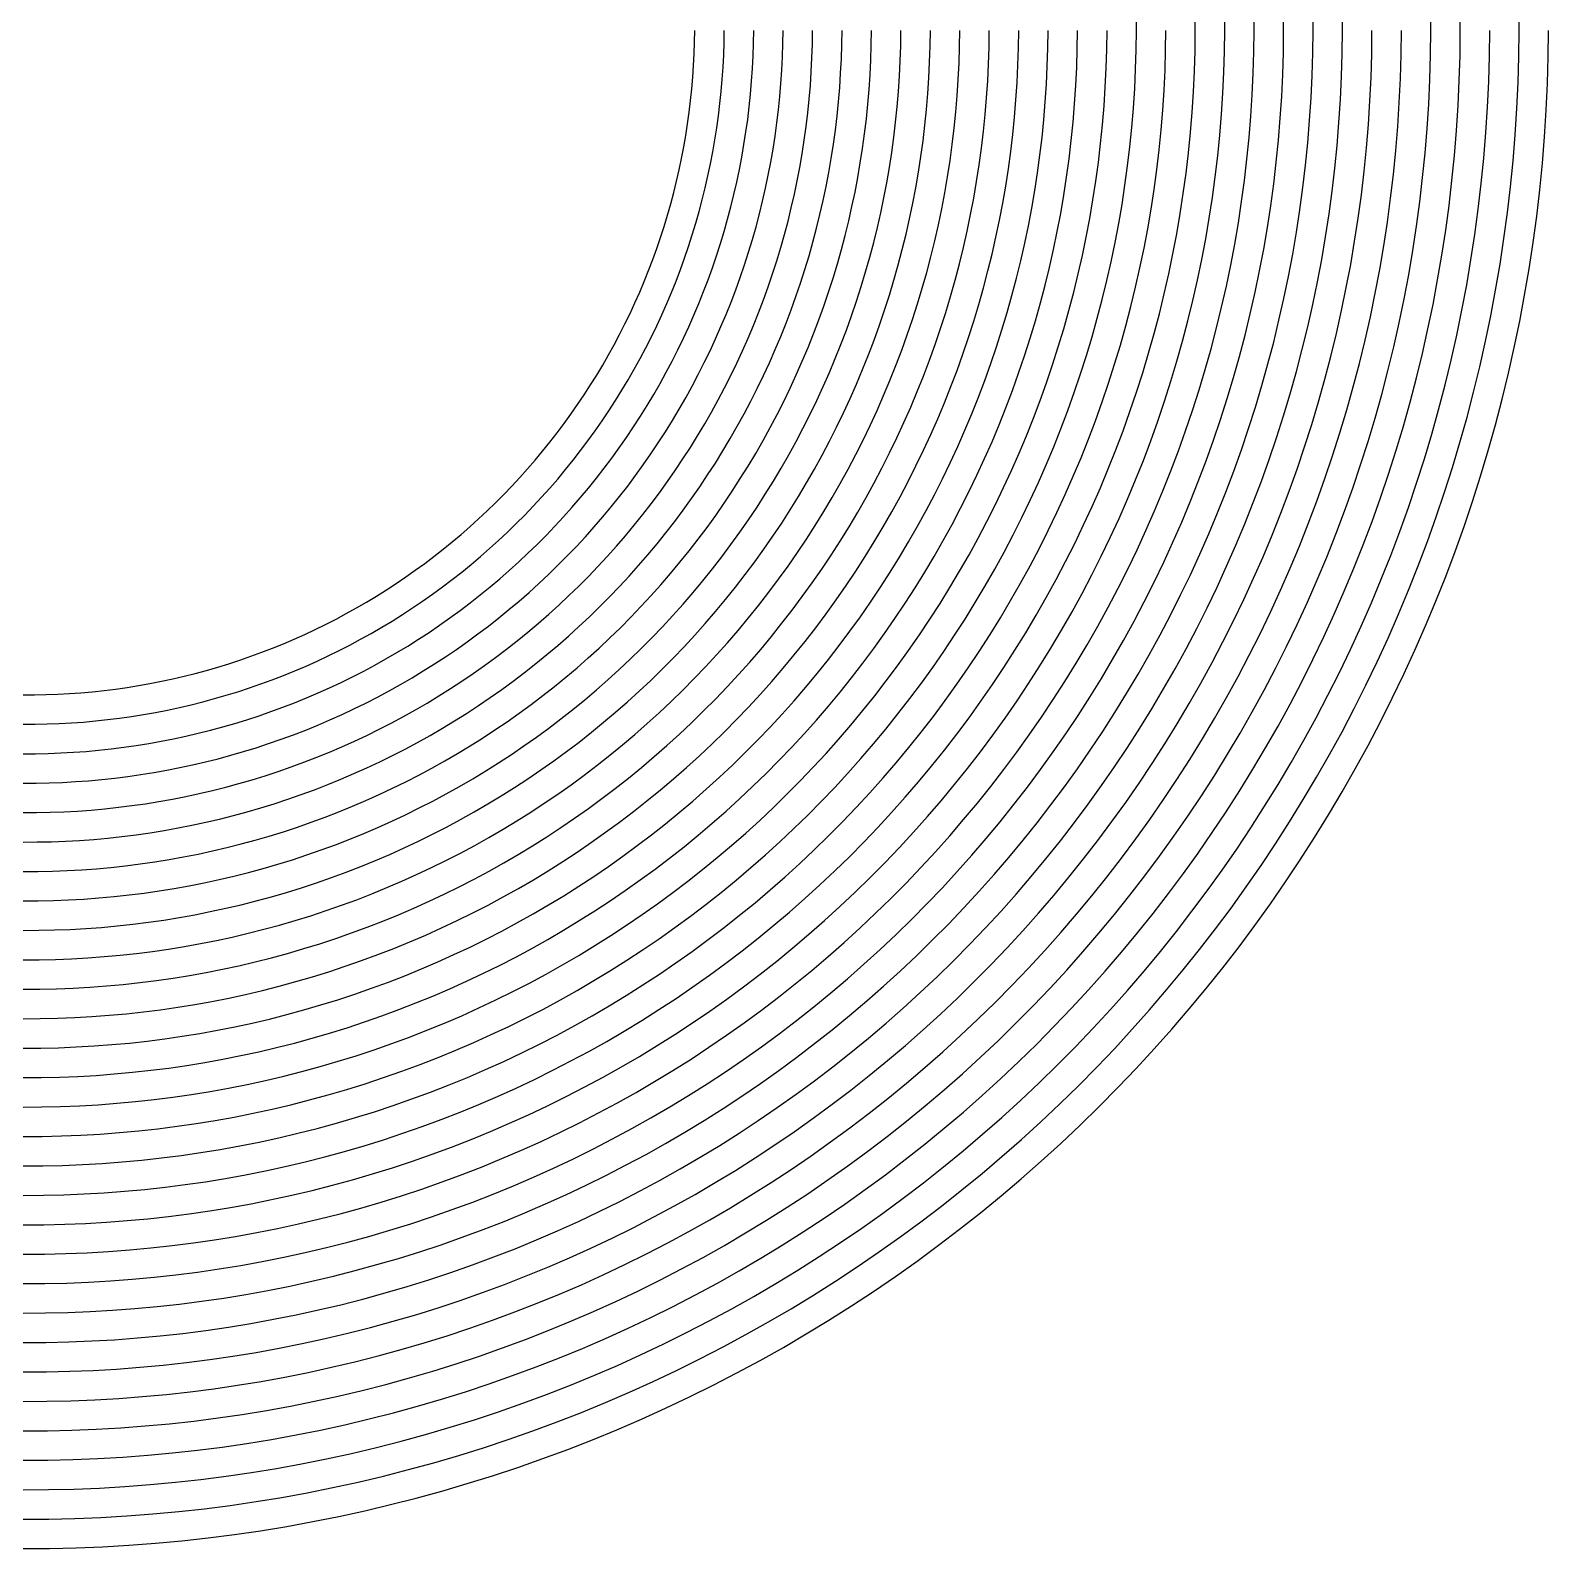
# Model space of a CAD drawing. Header units: metres. Extents: x -94 to 95, y -95 to 94.
# Drawn here: x 0.5 to 95, y -94.5 to 0 of the extents above; entities that cross this region are included whole.
import ezdxf

# ---------------------------------------------------------------- set-up
doc = ezdxf.new("R2010")
doc.units = ezdxf.units.M

msp = doc.modelspace()

# ---------------------------------------------------------------- linework, layer by layer
at = {"layer": 'SPIRAL'}
for points in [[(0, -92.708), (1.618, -92.699), (3.236, -92.662), (4.853, -92.597), (6.468, -92.503), (8.082, -92.381), (9.694, -92.231), (11.303, -92.053), (12.908, -91.846), (14.51, -91.612), (16.107, -91.35), (17.7, -91.06), (19.288, -90.742), (20.87, -90.397), (22.445, -90.024), (24.014, -89.623), (25.576, -89.195), (27.131, -88.74), (28.677, -88.258), (30.214, -87.749), (31.743, -87.213), (33.262, -86.651), (34.771, -86.062), (36.27, -85.446), (37.758, -84.805), (39.234, -84.138), (40.699, -83.445), (42.151, -82.726), (43.591, -81.983), (45.017, -81.214), (46.431, -80.42), (47.83, -79.602), (49.214, -78.759), (50.584, -77.893), (51.939, -77.002), (53.278, -76.088), (54.6, -75.151), (55.907, -74.191), (57.196, -73.208), (58.468, -72.202), (59.723, -71.175), (60.959, -70.125), (62.177, -69.055), (63.376, -67.963), (64.556, -66.85), (65.717, -65.717), (66.857, -64.563), (67.978, -63.39), (69.077, -62.198), (70.156, -60.986), (71.214, -59.755), (72.25, -58.507), (73.264, -57.24), (74.256, -55.956), (75.225, -54.654), (76.172, -53.336), (77.095, -52.001), (77.995, -50.651), (78.872, -49.284), (79.724, -47.903), (80.552, -46.507), (81.356, -45.096), (82.135, -43.672), (82.89, -42.234), (83.619, -40.784), (84.322, -39.32), (85, -37.845), (85.653, -36.357), (86.279, -34.859), (86.879, -33.35), (87.452, -31.83), (87.999, -30.301), (88.52, -28.762), (89.013, -27.214), (89.479, -25.658), (89.918, -24.094), (90.33, -22.522), (90.714, -20.943), (91.071, -19.358), (91.4, -17.766), (91.701, -16.169), (91.974, -14.567), (92.22, -12.961), (92.437, -11.35), (92.626, -9.735), (92.787, -8.118), (92.919, -6.498), (93.024, -4.875), (93.1, -3.251), (93.147, -1.626), (93.167, 0), (93.158, 1.626)], [(0, -89.042), (1.554, -89.033), (3.108, -88.998), (4.661, -88.935), (6.213, -88.845), (7.763, -88.728), (9.311, -88.584), (10.856, -88.413), (12.398, -88.215), (13.936, -87.991), (15.471, -87.739), (17.001, -87.461), (18.526, -87.156), (20.045, -86.824), (21.558, -86.466), (23.065, -86.081), (24.566, -85.671), (26.059, -85.234), (27.544, -84.771), (29.021, -84.282), (30.489, -83.768), (31.948, -83.227), (33.398, -82.662), (34.837, -82.071), (36.266, -81.455), (37.684, -80.815), (39.091, -80.149), (40.486, -79.459), (41.869, -78.745), (43.24, -78.007), (44.597, -77.245), (45.941, -76.459), (47.271, -75.65), (48.587, -74.818), (49.888, -73.962), (51.174, -73.085), (52.445, -72.185), (53.7, -71.262), (54.939, -70.318), (56.161, -69.353), (57.366, -68.366), (58.554, -67.358), (59.724, -66.33), (60.876, -65.281), (62.009, -64.212), (63.124, -63.124), (64.22, -62.016), (65.296, -60.89), (66.353, -59.744), (67.389, -58.58), (68.405, -57.399), (69.4, -56.199), (70.374, -54.983), (71.327, -53.749), (72.259, -52.499), (73.168, -51.233), (74.055, -49.951), (74.92, -48.654), (75.762, -47.341), (76.581, -46.015), (77.377, -44.674), (78.149, -43.319), (78.898, -41.951), (79.623, -40.57), (80.323, -39.176), (80.999, -37.771), (81.651, -36.353), (82.277, -34.925), (82.879, -33.485), (83.456, -32.036), (84.007, -30.576), (84.532, -29.107), (85.032, -27.629), (85.506, -26.142), (85.955, -24.647), (86.377, -23.145), (86.772, -21.635), (87.142, -20.118), (87.484, -18.595), (87.801, -17.067), (88.09, -15.533), (88.353, -13.994), (88.589, -12.45), (88.797, -10.903), (88.979, -9.352), (89.134, -7.798), (89.262, -6.242), (89.362, -4.683), (89.435, -3.123), (89.481, -1.562), (89.5, 0), (89.491, 1.562)], [(0, -87.208), (1.522, -87.2), (3.044, -87.165), (4.565, -87.104), (6.085, -87.016), (7.603, -86.902), (9.119, -86.761), (10.632, -86.594), (12.143, -86.4), (13.65, -86.18), (15.152, -85.934), (16.651, -85.661), (18.144, -85.362), (19.632, -85.038), (21.115, -84.687), (22.591, -84.311), (24.06, -83.908), (25.523, -83.481), (26.977, -83.027), (28.424, -82.549), (29.862, -82.045), (31.291, -81.516), (32.711, -80.962), (34.121, -80.384), (35.521, -79.78), (36.91, -79.153), (38.288, -78.501), (39.654, -77.826), (41.009, -77.126), (42.351, -76.403), (43.681, -75.657), (44.997, -74.887), (46.3, -74.095), (47.589, -73.28), (48.863, -72.443), (50.123, -71.583), (51.368, -70.701), (52.597, -69.798), (53.81, -68.874), (55.007, -67.928), (56.187, -66.962), (57.351, -65.975), (58.497, -64.967), (59.625, -63.94), (60.736, -62.894), (61.828, -61.828), (62.901, -60.743), (63.955, -59.639), (64.99, -58.517), (66.005, -57.378), (67.001, -56.22), (67.975, -55.045), (68.93, -53.854), (69.863, -52.646), (70.776, -51.421), (71.666, -50.181), (72.535, -48.926), (73.383, -47.655), (74.207, -46.37), (75.01, -45.07), (75.789, -43.757), (76.546, -42.43), (77.279, -41.09), (77.989, -39.737), (78.675, -38.372), (79.338, -36.996), (79.976, -35.608), (80.59, -34.208), (81.179, -32.799), (81.744, -31.379), (82.284, -29.949), (82.799, -28.51), (83.289, -27.062), (83.753, -25.606), (84.192, -24.142), (84.606, -22.67), (84.993, -21.191), (85.355, -19.706), (85.691, -18.214), (86.001, -16.717), (86.285, -15.214), (86.542, -13.707), (86.773, -12.195), (86.978, -10.68), (87.156, -9.16), (87.308, -7.638), (87.433, -6.114), (87.531, -4.587), (87.603, -3.059), (87.648, -1.53), (87.667, 0), (87.658, 1.53)], [(0, -81.708), (1.426, -81.701), (2.852, -81.669), (4.277, -81.612), (5.701, -81.53), (7.124, -81.423), (8.544, -81.291), (9.962, -81.135), (11.377, -80.953), (12.789, -80.748), (14.197, -80.517), (15.601, -80.262), (17.001, -79.983), (18.395, -79.679), (19.784, -79.35), (21.167, -78.998), (22.544, -78.621), (23.915, -78.221), (25.278, -77.796), (26.633, -77.348), (27.981, -76.876), (29.32, -76.381), (30.65, -75.863), (31.972, -75.321), (33.283, -74.756), (34.585, -74.168), (35.877, -73.558), (37.157, -72.925), (38.427, -72.27), (39.685, -71.593), (40.931, -70.894), (42.164, -70.173), (43.385, -69.431), (44.593, -68.667), (45.788, -67.883), (46.968, -67.078), (48.135, -66.252), (49.287, -65.406), (50.424, -64.54), (51.546, -63.654), (52.652, -62.748), (53.742, -61.824), (54.817, -60.88), (55.874, -59.918), (56.915, -58.937), (57.939, -57.939), (58.945, -56.922), (59.933, -55.888), (60.903, -54.837), (61.854, -53.769), (62.787, -52.685), (63.701, -51.584), (64.596, -50.468), (65.471, -49.336), (66.326, -48.189), (67.161, -47.027), (67.976, -45.85), (68.77, -44.66), (69.543, -43.455), (70.295, -42.238), (71.026, -41.007), (71.735, -39.764), (72.423, -38.508), (73.089, -37.24), (73.732, -35.961), (74.353, -34.671), (74.951, -33.37), (75.527, -32.059), (76.08, -30.738), (76.609, -29.408), (77.116, -28.068), (77.599, -26.719), (78.058, -25.363), (78.494, -23.998), (78.905, -22.626), (79.293, -21.247), (79.657, -19.861), (79.996, -18.469), (80.311, -17.071), (80.602, -15.667), (80.868, -14.259), (81.11, -12.847), (81.327, -11.43), (81.519, -10.009), (81.686, -8.586), (81.829, -7.159), (81.946, -5.73), (82.039, -4.299), (82.106, -2.867), (82.149, -1.434), (82.167, 0), (82.159, 1.434)], [(0, -79.875), (1.394, -79.868), (2.788, -79.837), (4.181, -79.781), (5.573, -79.701), (6.964, -79.596), (8.352, -79.468), (9.739, -79.315), (11.122, -79.138), (12.502, -78.937), (13.879, -78.712), (15.252, -78.462), (16.62, -78.189), (17.983, -77.892), (19.341, -77.572), (20.693, -77.227), (22.039, -76.859), (23.379, -76.468), (24.711, -76.053), (26.036, -75.615), (27.354, -75.154), (28.663, -74.67), (29.964, -74.163), (31.255, -73.633), (32.538, -73.081), (33.81, -72.507), (35.073, -71.91), (36.325, -71.292), (37.566, -70.651), (38.796, -69.989), (40.014, -69.306), (41.22, -68.602), (42.414, -67.876), (43.595, -67.13), (44.762, -66.363), (45.917, -65.576), (47.057, -64.769), (48.183, -63.941), (49.295, -63.095), (50.392, -62.229), (51.474, -61.344), (52.54, -60.44), (53.59, -59.518), (54.624, -58.577), (55.641, -57.618), (56.642, -56.642), (57.626, -55.649), (58.592, -54.638), (59.54, -53.61), (60.471, -52.566), (61.383, -51.506), (62.276, -50.43), (63.151, -49.339), (64.007, -48.232), (64.843, -47.111), (65.659, -45.975), (66.456, -44.825), (67.232, -43.661), (67.988, -42.484), (68.724, -41.293), (69.438, -40.09), (70.132, -38.875), (70.804, -37.647), (71.455, -36.408), (72.084, -35.158), (72.691, -33.897), (73.276, -32.625), (73.839, -31.343), (74.38, -30.051), (74.898, -28.751), (75.393, -27.441), (75.865, -26.122), (76.314, -24.796), (76.74, -23.462), (77.143, -22.12), (77.522, -20.772), (77.878, -19.417), (78.21, -18.056), (78.518, -16.69), (78.802, -15.318), (79.063, -13.941), (79.299, -12.56), (79.511, -11.175), (79.699, -9.786), (79.863, -8.394), (80.002, -6.999), (80.117, -5.602), (80.208, -4.204), (80.274, -2.803), (80.316, -1.402), (80.333, 0), (80.326, 1.402)], [(0, -78.042), (1.362, -78.035), (2.724, -78.004), (4.085, -77.95), (5.445, -77.872), (6.804, -77.77), (8.161, -77.645), (9.515, -77.495), (10.867, -77.323), (12.216, -77.126), (13.561, -76.906), (14.902, -76.663), (16.238, -76.396), (17.57, -76.106), (18.897, -75.793), (20.218, -75.456), (21.534, -75.097), (22.842, -74.714), (24.145, -74.309), (25.439, -73.881), (26.727, -73.431), (28.006, -72.958), (29.277, -72.463), (30.539, -71.946), (31.792, -71.406), (33.036, -70.845), (34.269, -70.262), (35.493, -69.658), (36.705, -69.033), (37.907, -68.386), (39.097, -67.718), (40.276, -67.03), (41.442, -66.321), (42.596, -65.592), (43.737, -64.843), (44.865, -64.074), (45.98, -63.285), (47.08, -62.477), (48.166, -61.65), (49.238, -60.804), (50.295, -59.939), (51.337, -59.056), (52.363, -58.155), (53.374, -57.236), (54.368, -56.3), (55.346, -55.346), (56.307, -54.375), (57.251, -53.388), (58.178, -52.384), (59.087, -51.364), (59.978, -50.328), (60.852, -49.277), (61.706, -48.21), (62.542, -47.129), (63.36, -46.033), (64.157, -44.924), (64.936, -43.8), (65.695, -42.663), (66.434, -41.512), (67.152, -40.349), (67.851, -39.174), (68.528, -37.986), (69.185, -36.787), (69.821, -35.576), (70.436, -34.354), (71.03, -33.122), (71.602, -31.879), (72.152, -30.627), (72.68, -29.365), (73.186, -28.094), (73.67, -26.814), (74.132, -25.526), (74.571, -24.23), (74.987, -22.926), (75.381, -21.615), (75.751, -20.298), (76.099, -18.974), (76.424, -17.644), (76.725, -16.308), (77.003, -14.968), (77.257, -13.623), (77.488, -12.273), (77.696, -10.919), (77.879, -9.562), (78.04, -8.202), (78.176, -6.84), (78.288, -5.474), (78.377, -4.108), (78.442, -2.739), (78.483, -1.37), (78.5, 0), (78.493, 1.37)], [(0, -76.208), (1.33, -76.202), (2.66, -76.172), (3.989, -76.119), (5.317, -76.043), (6.644, -75.944), (7.969, -75.821), (9.292, -75.676), (10.612, -75.507), (11.929, -75.315), (13.242, -75.101), (14.552, -74.863), (15.857, -74.603), (17.158, -74.32), (18.454, -74.014), (19.744, -73.685), (21.028, -73.334), (22.306, -72.961), (23.578, -72.566), (24.843, -72.148), (26.1, -71.708), (27.349, -71.246), (28.59, -70.763), (29.823, -70.258), (31.046, -69.731), (32.261, -69.184), (33.466, -68.615), (34.66, -68.025), (35.845, -67.414), (37.018, -66.782), (38.181, -66.131), (39.332, -65.459), (40.471, -64.767), (41.598, -64.055), (42.712, -63.323), (43.814, -62.572), (44.902, -61.802), (45.977, -61.013), (47.038, -60.205), (48.084, -59.379), (49.117, -58.535), (50.134, -57.673), (51.136, -56.793), (52.123, -55.895), (53.094, -54.981), (54.049, -54.049), (54.988, -53.101), (55.91, -52.137), (56.815, -51.157), (57.703, -50.161), (58.574, -49.149), (59.427, -48.123), (60.262, -47.082), (61.078, -46.026), (61.876, -44.956), (62.656, -43.872), (63.416, -42.775), (64.157, -41.664), (64.879, -40.541), (65.581, -39.405), (66.263, -38.257), (66.925, -37.097), (67.567, -35.926), (68.188, -34.744), (68.789, -33.55), (69.368, -32.347), (69.927, -31.133), (70.464, -29.91), (70.98, -28.678), (71.475, -27.437), (71.947, -26.187), (72.398, -24.929), (72.827, -23.663), (73.234, -22.39), (73.618, -21.11), (73.981, -19.823), (74.32, -18.53), (74.637, -17.231), (74.932, -15.927), (75.203, -14.618), (75.452, -13.304), (75.678, -11.986), (75.88, -10.664), (76.06, -9.339), (76.216, -8.011), (76.35, -6.68), (76.46, -5.347), (76.546, -4.012), (76.61, -2.675), (76.65, -1.338), (76.667, 0), (76.66, 1.338)], [(0, -74.375), (1.298, -74.369), (2.596, -74.34), (3.893, -74.288), (5.19, -74.214), (6.484, -74.117), (7.777, -73.998), (9.068, -73.856), (10.357, -73.692), (11.642, -73.505), (12.924, -73.295), (14.202, -73.064), (15.476, -72.81), (16.746, -72.533), (18.01, -72.235), (19.269, -71.915), (20.523, -71.572), (21.77, -71.208), (23.011, -70.822), (24.246, -70.414), (25.473, -69.985), (26.692, -69.535), (27.903, -69.063), (29.106, -68.57), (30.301, -68.057), (31.486, -67.522), (32.662, -66.967), (33.828, -66.391), (34.984, -65.795), (36.129, -65.179), (37.264, -64.543), (38.387, -63.887), (39.499, -63.212), (40.599, -62.517), (41.687, -61.803), (42.762, -61.07), (43.824, -60.319), (44.873, -59.549), (45.909, -58.761), (46.931, -57.955), (47.938, -57.131), (48.931, -56.289), (49.91, -55.43), (50.873, -54.555), (51.821, -53.662), (52.753, -52.753), (53.669, -51.828), (54.569, -50.887), (55.453, -49.93), (56.32, -48.958), (57.17, -47.971), (58.002, -46.969), (58.817, -45.953), (59.614, -44.922), (60.393, -43.878), (61.154, -42.82), (61.896, -41.749), (62.62, -40.666), (63.324, -39.569), (64.009, -38.461), (64.675, -37.34), (65.322, -36.208), (65.948, -35.065), (66.554, -33.911), (67.141, -32.747), (67.707, -31.572), (68.252, -30.388), (68.777, -29.194), (69.28, -27.991), (69.763, -26.78), (70.225, -25.56), (70.665, -24.332), (71.084, -23.096), (71.481, -21.854), (71.856, -20.604), (72.21, -19.349), (72.541, -18.087), (72.851, -16.819), (73.138, -15.546), (73.403, -14.268), (73.646, -12.986), (73.867, -11.699), (74.065, -10.409), (74.24, -9.116), (74.393, -7.819), (74.523, -6.52), (74.631, -5.219), (74.716, -3.916), (74.778, -2.611), (74.817, -1.306), (74.833, 0), (74.827, 1.306)], [(0, -72.542), (1.266, -72.536), (2.532, -72.508), (3.797, -72.458), (5.062, -72.385), (6.325, -72.291), (7.586, -72.175), (8.845, -72.036), (10.102, -71.876), (11.355, -71.694), (12.606, -71.49), (13.852, -71.264), (15.095, -71.016), (16.333, -70.747), (17.567, -70.456), (18.795, -70.144), (20.018, -69.81), (21.234, -69.455), (22.445, -69.078), (23.649, -68.681), (24.846, -68.263), (26.035, -67.823), (27.217, -67.363), (28.39, -66.883), (29.555, -66.382), (30.711, -65.86), (31.858, -65.319), (32.996, -64.758), (34.123, -64.176), (35.24, -63.576), (36.347, -62.955), (37.443, -62.316), (38.528, -61.657), (39.601, -60.98), (40.662, -60.283), (41.71, -59.569), (42.747, -58.836), (43.77, -58.085), (44.78, -57.316), (45.777, -56.53), (46.76, -55.726), (47.729, -54.905), (48.683, -54.068), (49.623, -53.214), (50.547, -52.343), (51.457, -51.457), (52.351, -50.554), (53.229, -49.637), (54.091, -48.703), (54.936, -47.755), (55.765, -46.793), (56.577, -45.815), (57.372, -44.824), (58.15, -43.819), (58.91, -42.801), (59.652, -41.769), (60.376, -40.724), (61.082, -39.667), (61.769, -38.598), (62.438, -37.516), (63.088, -36.424), (63.718, -35.32), (64.329, -34.204), (64.921, -33.079), (65.493, -31.943), (66.045, -30.797), (66.577, -29.642), (67.089, -28.478), (67.581, -27.304), (68.052, -26.123), (68.502, -24.933), (68.931, -23.735), (69.34, -22.53), (69.727, -21.318), (70.094, -20.099), (70.439, -18.874), (70.762, -17.643), (71.065, -16.407), (71.345, -15.165), (71.604, -13.918), (71.841, -12.667), (72.056, -11.413), (72.249, -10.154), (72.42, -8.892), (72.57, -7.627), (72.697, -6.36), (72.802, -5.091), (72.885, -3.82), (72.945, -2.547), (72.984, -1.274), (73, 0), (72.994, 1.274)], [(0, -68.875), (1.202, -68.87), (2.404, -68.843), (3.605, -68.796), (4.806, -68.728), (6.005, -68.638), (7.203, -68.528), (8.398, -68.397), (9.591, -68.245), (10.782, -68.072), (11.969, -67.879), (13.153, -67.665), (14.333, -67.43), (15.508, -67.174), (16.68, -66.898), (17.846, -66.602), (19.007, -66.285), (20.162, -65.948), (21.312, -65.591), (22.455, -65.214), (23.591, -64.817), (24.721, -64.4), (25.843, -63.964), (26.957, -63.508), (28.064, -63.032), (29.162, -62.537), (30.251, -62.023), (31.331, -61.491), (32.402, -60.939), (33.463, -60.369), (34.514, -59.78), (35.555, -59.173), (36.585, -58.548), (37.604, -57.904), (38.611, -57.244), (39.607, -56.565), (40.591, -55.869), (41.563, -55.157), (42.523, -54.427), (43.469, -53.68), (44.403, -52.917), (45.323, -52.138), (46.229, -51.343), (47.122, -50.532), (48, -49.706), (48.864, -48.864), (49.713, -48.007), (50.547, -47.136), (51.366, -46.25), (52.169, -45.35), (52.956, -44.436), (53.728, -43.508), (54.483, -42.567), (55.222, -41.612), (55.944, -40.645), (56.649, -39.666), (57.336, -38.674), (58.007, -37.67), (58.66, -36.655), (59.295, -35.628), (59.912, -34.59), (60.511, -33.542), (61.092, -32.483), (61.654, -31.414), (62.197, -30.336), (62.722, -29.248), (63.227, -28.151), (63.714, -27.045), (64.181, -25.931), (64.628, -24.809), (65.056, -23.679), (65.464, -22.541), (65.853, -21.397), (66.221, -20.246), (66.569, -19.088), (66.897, -17.925), (67.205, -16.756), (67.492, -15.582), (67.758, -14.403), (68.004, -13.219), (68.23, -12.031), (68.434, -10.839), (68.618, -9.644), (68.781, -8.445), (68.923, -7.244), (69.044, -6.041), (69.144, -4.835), (69.223, -3.628), (69.281, -2.419), (69.318, -1.21), (69.333, 0), (69.328, 1.21)], [(0, -85.375), (1.49, -85.367), (2.98, -85.333), (4.469, -85.273), (5.957, -85.187), (7.443, -85.075), (8.927, -84.938), (10.409, -84.774), (11.888, -84.584), (13.363, -84.369), (14.834, -84.128), (16.301, -83.861), (17.763, -83.569), (19.22, -83.251), (20.671, -82.908), (22.116, -82.54), (23.555, -82.146), (24.987, -81.727), (26.411, -81.284), (27.827, -80.815), (29.235, -80.322), (30.634, -79.804), (32.024, -79.262), (33.404, -78.696), (34.775, -78.106), (36.135, -77.491), (37.484, -76.854), (38.822, -76.192), (40.148, -75.508), (41.462, -74.8), (42.764, -74.069), (44.053, -73.316), (45.328, -72.54), (46.59, -71.742), (47.838, -70.923), (49.071, -70.081), (50.29, -69.218), (51.493, -68.334), (52.681, -67.429), (53.853, -66.503), (55.009, -65.557), (56.148, -64.591), (57.27, -63.605), (58.375, -62.599), (59.462, -61.575), (60.531, -60.531), (61.582, -59.469), (62.614, -58.389), (63.628, -57.291), (64.622, -56.175), (65.596, -55.042), (66.551, -53.892), (67.485, -52.725), (68.399, -51.542), (69.292, -50.344), (70.165, -49.13), (71.016, -47.901), (71.845, -46.657), (72.653, -45.398), (73.438, -44.126), (74.202, -42.84), (74.942, -41.541), (75.66, -40.229), (76.356, -38.905), (77.027, -37.569), (77.676, -36.221), (78.301, -34.862), (78.902, -33.492), (79.479, -32.112), (80.032, -30.722), (80.561, -29.322), (81.066, -27.913), (81.545, -26.496), (82, -25.07), (82.43, -23.636), (82.835, -22.196), (83.215, -20.748), (83.569, -19.293), (83.898, -17.833), (84.201, -16.367), (84.479, -14.896), (84.731, -13.42), (84.958, -11.94), (85.158, -10.456), (85.333, -8.969), (85.481, -7.479), (85.604, -5.986), (85.7, -4.491), (85.771, -2.995), (85.815, -1.498), (85.833, 0)], [(0, -41.375), (0.722, -41.374), (1.444, -41.36), (2.166, -41.334), (2.888, -41.295), (3.608, -41.243), (4.328, -41.179), (5.047, -41.102), (5.764, -41.013), (6.48, -40.911), (7.194, -40.797), (7.905, -40.67), (8.615, -40.531), (9.322, -40.379), (10.027, -40.215), (10.728, -40.039), (11.427, -39.851), (12.122, -39.65), (12.814, -39.437), (13.502, -39.212), (14.186, -38.975), (14.866, -38.727), (15.541, -38.466), (16.212, -38.194), (16.878, -37.91), (17.54, -37.614), (18.196, -37.307), (18.846, -36.988), (19.491, -36.658), (20.131, -36.317), (20.764, -35.964), (21.391, -35.601), (22.012, -35.226), (22.626, -34.841), (23.233, -34.445), (23.834, -34.038), (24.427, -33.621), (25.013, -33.194), (25.592, -32.756), (26.163, -32.309), (26.726, -31.851), (27.281, -31.384), (27.828, -30.907), (28.367, -30.42), (28.897, -29.924), (29.419, -29.419), (29.931, -28.904), (30.435, -28.381), (30.929, -27.849), (31.414, -27.308), (31.89, -26.759), (32.356, -26.202), (32.813, -25.636), (33.259, -25.063), (33.696, -24.481), (34.122, -23.892), (34.538, -23.296), (34.943, -22.693), (35.338, -22.082), (35.723, -21.464), (36.096, -20.84), (36.459, -20.21), (36.811, -19.573), (37.151, -18.93), (37.481, -18.28), (37.798, -17.626), (38.105, -16.965), (38.4, -16.3), (38.683, -15.629), (38.955, -14.953), (39.215, -14.273), (39.463, -13.588), (39.699, -12.899), (39.923, -12.206), (40.134, -11.508), (40.334, -10.807), (40.522, -10.103), (40.697, -9.396), (40.859, -8.685), (41.01, -7.971), (41.148, -7.255), (41.273, -6.537), (41.386, -5.816), (41.486, -5.094), (41.574, -4.37), (41.649, -3.644), (41.711, -2.917), (41.761, -2.189), (41.798, -1.46), (41.822, -0.73), (41.833, 0)], [(0, -43.208), (0.754, -43.207), (1.508, -43.192), (2.262, -43.164), (3.015, -43.123), (3.768, -43.069), (4.52, -43.002), (5.27, -42.922), (6.019, -42.828), (6.766, -42.722), (7.512, -42.602), (8.255, -42.469), (8.996, -42.324), (9.735, -42.165), (10.47, -41.994), (11.203, -41.81), (11.932, -41.613), (12.658, -41.403), (13.38, -41.181), (14.099, -40.946), (14.813, -40.698), (15.523, -40.438), (16.228, -40.166), (16.929, -39.881), (17.624, -39.584), (18.314, -39.275), (18.999, -38.954), (19.679, -38.621), (20.352, -38.277), (21.019, -37.92), (21.681, -37.552), (22.335, -37.172), (22.983, -36.781), (23.624, -36.379), (24.259, -35.965), (24.886, -35.54), (25.505, -35.105), (26.117, -34.658), (26.721, -34.201), (27.317, -33.734), (27.905, -33.256), (28.484, -32.767), (29.055, -32.269), (29.617, -31.761), (30.171, -31.243), (30.715, -30.715), (31.25, -30.178), (31.776, -29.631), (32.292, -29.076), (32.798, -28.511), (33.295, -27.937), (33.781, -27.355), (34.257, -26.765), (34.723, -26.166), (35.179, -25.559), (35.624, -24.944), (36.058, -24.321), (36.481, -23.691), (36.893, -23.053), (37.294, -22.409), (37.684, -21.757), (38.063, -21.098), (38.429, -20.433), (38.785, -19.762), (39.128, -19.084), (39.46, -18.401), (39.78, -17.711), (40.088, -17.016), (40.383, -16.316), (40.667, -15.61), (40.938, -14.9), (41.196, -14.185), (41.442, -13.465), (41.676, -12.742), (41.897, -12.014), (42.105, -11.282), (42.3, -10.547), (42.483, -9.808), (42.653, -9.066), (42.809, -8.321), (42.953, -7.574), (43.084, -6.824), (43.201, -6.072), (43.306, -5.317), (43.397, -4.561), (43.475, -3.804), (43.54, -3.045), (43.592, -2.285), (43.63, -1.524), (43.655, -0.762), (43.667, 0)], [(0, -45.042), (0.786, -45.04), (1.572, -45.024), (2.358, -44.995), (3.143, -44.952), (3.928, -44.896), (4.711, -44.825), (5.494, -44.741), (6.274, -44.644), (7.053, -44.532), (7.83, -44.408), (8.605, -44.269), (9.377, -44.117), (10.147, -43.952), (10.914, -43.773), (11.677, -43.581), (12.438, -43.375), (13.194, -43.156), (13.947, -42.924), (14.696, -42.679), (15.44, -42.421), (16.18, -42.15), (16.915, -41.866), (17.645, -41.569), (18.37, -41.259), (19.089, -40.937), (19.803, -40.602), (20.511, -40.255), (21.213, -39.895), (21.908, -39.523), (22.597, -39.14), (23.279, -38.744), (23.955, -38.336), (24.623, -37.916), (25.284, -37.485), (25.937, -37.042), (26.583, -36.588), (27.22, -36.122), (27.85, -35.646), (28.471, -35.158), (29.083, -34.66), (29.687, -34.151), (30.282, -33.631), (30.868, -33.102), (31.444, -32.561), (32.011, -32.011), (32.569, -31.451), (33.116, -30.882), (33.654, -30.302), (34.182, -29.714), (34.699, -29.116), (35.206, -28.509), (35.702, -27.893), (36.187, -27.269), (36.662, -26.636), (37.125, -25.995), (37.578, -25.346), (38.019, -24.69), (38.448, -24.025), (38.866, -23.353), (39.272, -22.674), (39.666, -21.987), (40.048, -21.294), (40.418, -20.594), (40.776, -19.888), (41.122, -19.175), (41.455, -18.457), (41.775, -17.733), (42.083, -17.003), (42.378, -16.267), (42.66, -15.527), (42.93, -14.782), (43.186, -14.032), (43.429, -13.278), (43.659, -12.519), (43.876, -11.756), (44.079, -10.99), (44.269, -10.22), (44.446, -9.447), (44.609, -8.671), (44.759, -7.892), (44.895, -7.111), (45.017, -6.327), (45.125, -5.541), (45.22, -4.753), (45.301, -3.963), (45.369, -3.172), (45.422, -2.38), (45.462, -1.588), (45.488, -0.794), (45.5, 0)], [(0, -46.875), (0.818, -46.873), (1.636, -46.857), (2.454, -46.826), (3.271, -46.781), (4.088, -46.722), (4.903, -46.649), (5.717, -46.561), (6.529, -46.459), (7.34, -46.343), (8.149, -46.213), (8.955, -46.069), (9.759, -45.91), (10.559, -45.738), (11.357, -45.552), (12.152, -45.352), (12.943, -45.137), (13.73, -44.91), (14.513, -44.668), (15.293, -44.413), (16.067, -44.144), (16.837, -43.861), (17.602, -43.566), (18.361, -43.256), (19.115, -42.934), (19.864, -42.599), (20.607, -42.25), (21.343, -41.888), (22.073, -41.514), (22.797, -41.127), (23.514, -40.727), (24.224, -40.315), (24.926, -39.89), (25.621, -39.454), (26.309, -39.005), (26.989, -38.544), (27.66, -38.071), (28.323, -37.587), (28.978, -37.09), (29.624, -36.583), (30.262, -36.064), (30.89, -35.535), (31.509, -34.994), (32.118, -34.442), (32.718, -33.88), (33.308, -33.308), (33.888, -32.725), (34.457, -32.132), (35.017, -31.529), (35.565, -30.916), (36.103, -30.294), (36.631, -29.663), (37.147, -29.022), (37.652, -28.373), (38.145, -27.714), (38.627, -27.047), (39.098, -26.372), (39.556, -25.688), (40.003, -24.996), (40.437, -24.297), (40.86, -23.59), (41.269, -22.876), (41.667, -22.155), (42.052, -21.426), (42.424, -20.692), (42.783, -19.95), (43.129, -19.202), (43.463, -18.449), (43.783, -17.689), (44.09, -16.924), (44.383, -16.154), (44.663, -15.379), (44.929, -14.598), (45.182, -13.814), (45.421, -13.024), (45.647, -12.231), (45.858, -11.434), (46.056, -10.633), (46.239, -9.828), (46.409, -9.021), (46.564, -8.211), (46.705, -7.397), (46.832, -6.582), (46.945, -5.764), (47.044, -4.944), (47.128, -4.123), (47.198, -3.3), (47.253, -2.476), (47.294, -1.652), (47.321, -0.826), (47.333, 0)], [(0, -48.708), (0.85, -48.706), (1.7, -48.689), (2.55, -48.657), (3.399, -48.61), (4.247, -48.548), (5.095, -48.472), (5.94, -48.381), (6.785, -48.275), (7.627, -48.154), (8.467, -48.018), (9.305, -47.868), (10.14, -47.704), (10.972, -47.524), (11.801, -47.331), (12.626, -47.122), (13.448, -46.9), (14.266, -46.663), (15.08, -46.412), (15.889, -46.146), (16.694, -45.867), (17.494, -45.573), (18.288, -45.265), (19.078, -44.944), (19.861, -44.609), (20.639, -44.26), (21.41, -43.898), (22.176, -43.522), (22.934, -43.133), (23.686, -42.73), (24.431, -42.315), (25.168, -41.887), (25.898, -41.445), (26.62, -40.991), (27.334, -40.525), (28.04, -40.046), (28.738, -39.554), (29.427, -39.051), (30.107, -38.535), (30.778, -38.008), (31.44, -37.469), (32.093, -36.918), (32.735, -36.356), (33.368, -35.783), (33.991, -35.199), (34.604, -34.604), (35.206, -33.998), (35.798, -33.382), (36.379, -32.756), (36.949, -32.119), (37.508, -31.473), (38.055, -30.817), (38.591, -30.151), (39.116, -29.476), (39.628, -28.792), (40.129, -28.099), (40.617, -27.397), (41.094, -26.687), (41.557, -25.968), (42.009, -25.241), (42.447, -24.507), (42.873, -23.765), (43.286, -23.015), (43.685, -22.259), (44.072, -21.495), (44.445, -20.725), (44.804, -19.948), (45.15, -19.165), (45.483, -18.376), (45.801, -17.581), (46.106, -16.781), (46.397, -15.976), (46.673, -15.165), (46.936, -14.35), (47.184, -13.53), (47.418, -12.705), (47.637, -11.877), (47.842, -11.045), (48.032, -10.21), (48.208, -9.371), (48.37, -8.529), (48.516, -7.684), (48.648, -6.837), (48.765, -5.988), (48.867, -5.136), (48.954, -4.283), (49.027, -3.428), (49.084, -2.572), (49.127, -1.716), (49.154, -0.858), (49.167, 0)], [(0, -50.542), (0.882, -50.539), (1.764, -50.521), (2.646, -50.488), (3.527, -50.439), (4.407, -50.375), (5.286, -50.295), (6.164, -50.2), (7.04, -50.09), (7.914, -49.965), (8.785, -49.824), (9.654, -49.668), (10.521, -49.497), (11.384, -49.311), (12.244, -49.11), (13.101, -48.893), (13.954, -48.662), (14.802, -48.416), (15.647, -48.155), (16.486, -47.88), (17.321, -47.589), (18.151, -47.285), (18.975, -46.965), (19.794, -46.632), (20.607, -46.284), (21.414, -45.922), (22.214, -45.546), (23.008, -45.155), (23.795, -44.752), (24.575, -44.334), (25.347, -43.903), (26.112, -43.458), (26.869, -43), (27.618, -42.529), (28.359, -42.044), (29.092, -41.547), (29.815, -41.037), (30.53, -40.515), (31.236, -39.98), (31.932, -39.433), (32.618, -38.873), (33.295, -38.302), (33.962, -37.719), (34.619, -37.124), (35.265, -36.518), (35.9, -35.9), (36.525, -35.272), (37.139, -34.633), (37.741, -33.983), (38.333, -33.322), (38.912, -32.651), (39.48, -31.97), (40.036, -31.28), (40.58, -30.579), (41.112, -29.869), (41.631, -29.15), (42.137, -28.422), (42.631, -27.685), (43.112, -26.94), (43.58, -26.186), (44.035, -25.424), (44.476, -24.654), (44.904, -23.876), (45.319, -23.091), (45.719, -22.299), (46.106, -21.5), (46.479, -20.694), (46.838, -19.882), (47.182, -19.063), (47.513, -18.238), (47.829, -17.408), (48.13, -16.572), (48.417, -15.732), (48.689, -14.886), (48.946, -14.035), (49.188, -13.18), (49.416, -12.321), (49.628, -11.458), (49.826, -10.591), (50.008, -9.721), (50.175, -8.847), (50.327, -7.971), (50.463, -7.092), (50.584, -6.211), (50.69, -5.328), (50.781, -4.443), (50.855, -3.556), (50.915, -2.668), (50.959, -1.78), (50.987, -0.89), (51, 0)], [(0, -52.375), (0.914, -52.372), (1.828, -52.353), (2.742, -52.318), (3.655, -52.268), (4.567, -52.201), (5.478, -52.118), (6.387, -52.02), (7.295, -51.906), (8.2, -51.775), (9.104, -51.629), (10.004, -51.468), (10.902, -51.29), (11.797, -51.097), (12.688, -50.888), (13.575, -50.664), (14.459, -50.424), (15.338, -50.169), (16.213, -49.899), (17.083, -49.613), (17.948, -49.312), (18.808, -48.996), (19.662, -48.665), (20.51, -48.319), (21.353, -47.959), (22.188, -47.583), (23.018, -47.193), (23.84, -46.789), (24.656, -46.37), (25.464, -45.937), (26.264, -45.49), (27.056, -45.029), (27.841, -44.555), (28.617, -44.066), (29.385, -43.564), (30.143, -43.049), (30.893, -42.521), (31.633, -41.979), (32.364, -41.425), (33.086, -40.857), (33.797, -40.278), (34.498, -39.685), (35.189, -39.081), (35.869, -38.465), (36.538, -37.837), (37.197, -37.197), (37.844, -36.545), (38.48, -35.883), (39.104, -35.209), (39.716, -34.525), (40.317, -33.83), (40.905, -33.124), (41.481, -32.408), (42.044, -31.682), (42.595, -30.947), (43.133, -30.202), (43.657, -29.447), (44.169, -28.684), (44.667, -27.911), (45.152, -27.13), (45.623, -26.34), (46.08, -25.543), (46.523, -24.737), (46.952, -23.923), (47.367, -23.103), (47.768, -22.275), (48.154, -21.44), (48.526, -20.598), (48.882, -19.75), (49.224, -18.895), (49.551, -18.035), (49.863, -17.169), (50.16, -16.298), (50.442, -15.422), (50.708, -14.54), (50.959, -13.655), (51.195, -12.764), (51.415, -11.87), (51.619, -10.972), (51.808, -10.07), (51.981, -9.166), (52.138, -8.258), (52.279, -7.347), (52.404, -6.434), (52.514, -5.519), (52.607, -4.603), (52.684, -3.684), (52.746, -2.764), (52.791, -1.844), (52.82, -0.922), (52.833, 0)], [(0, -54.208), (0.946, -54.205), (1.892, -54.185), (2.838, -54.149), (3.783, -54.097), (4.727, -54.027), (5.67, -53.942), (6.611, -53.84), (7.55, -53.721), (8.487, -53.586), (9.422, -53.435), (10.354, -53.267), (11.283, -53.084), (12.209, -52.883), (13.131, -52.667), (14.05, -52.435), (14.964, -52.187), (15.874, -51.922), (16.78, -51.642), (17.68, -51.346), (18.575, -51.035), (19.465, -50.708), (20.349, -50.365), (21.227, -50.007), (22.098, -49.633), (22.963, -49.245), (23.821, -48.841), (24.672, -48.422), (25.516, -47.989), (26.352, -47.541), (27.181, -47.078), (28.001, -46.601), (28.812, -46.109), (29.616, -45.604), (30.41, -45.084), (31.195, -44.551), (31.971, -44.004), (32.737, -43.443), (33.493, -42.869), (34.239, -42.282), (34.975, -41.682), (35.701, -41.069), (36.416, -40.444), (37.119, -39.806), (37.812, -39.155), (38.493, -38.493), (39.163, -37.819), (39.821, -37.133), (40.466, -36.436), (41.1, -35.728), (41.721, -35.008), (42.33, -34.278), (42.925, -33.537), (43.508, -32.786), (44.078, -32.024), (44.634, -31.253), (45.177, -30.472), (45.706, -29.682), (46.222, -28.883), (46.723, -28.074), (47.21, -27.257), (47.683, -26.431), (48.142, -25.598), (48.586, -24.756), (49.015, -23.906), (49.429, -23.049), (49.829, -22.185), (50.213, -21.314), (50.582, -20.437), (50.936, -19.552), (51.274, -18.662), (51.597, -17.766), (51.904, -16.865), (52.195, -15.958), (52.471, -15.046), (52.73, -14.129), (52.974, -13.208), (53.201, -12.282), (53.412, -11.353), (53.607, -10.42), (53.786, -9.484), (53.948, -8.545), (54.094, -7.602), (54.224, -6.658), (54.337, -5.711), (54.433, -4.762), (54.513, -3.812), (54.576, -2.86), (54.623, -1.907), (54.653, -0.954), (54.667, 0)], [(0, -56.042), (0.978, -56.038), (1.956, -56.018), (2.934, -55.98), (3.911, -55.925), (4.887, -55.854), (5.861, -55.765), (6.834, -55.659), (7.805, -55.537), (8.774, -55.397), (9.74, -55.24), (10.704, -55.067), (11.664, -54.877), (12.622, -54.67), (13.575, -54.446), (14.524, -54.206), (15.47, -53.949), (16.41, -53.676), (17.346, -53.386), (18.277, -53.08), (19.202, -52.758), (20.122, -52.419), (21.036, -52.065), (21.943, -51.694), (22.844, -51.308), (23.738, -50.906), (24.625, -50.489), (25.505, -50.056), (26.377, -49.608), (27.241, -49.144), (28.097, -48.666), (28.945, -48.172), (29.784, -47.664), (30.614, -47.141), (31.435, -46.604), (32.246, -46.053), (33.048, -45.487), (33.84, -44.907), (34.622, -44.314), (35.393, -43.707), (36.154, -43.086), (36.904, -42.453), (37.642, -41.806), (38.37, -41.146), (39.085, -40.474), (39.789, -39.789), (40.482, -39.093), (41.161, -38.384), (41.829, -37.663), (42.484, -36.93), (43.125, -36.187), (43.754, -35.432), (44.37, -34.666), (44.972, -33.889), (45.561, -33.102), (46.136, -32.305), (46.697, -31.498), (47.244, -30.681), (47.777, -29.854), (48.295, -29.018), (48.798, -28.174), (49.287, -27.32), (49.761, -26.458), (50.219, -25.588), (50.663, -24.71), (51.091, -23.824), (51.504, -22.931), (51.901, -22.031), (52.282, -21.123), (52.647, -20.209), (52.997, -19.289), (53.33, -18.363), (53.648, -17.431), (53.948, -16.494), (54.233, -15.551), (54.501, -14.604), (54.753, -13.651), (54.987, -12.695), (55.206, -11.734), (55.407, -10.77), (55.591, -9.802), (55.759, -8.831), (55.91, -7.858), (56.043, -6.881), (56.16, -5.903), (56.26, -4.922), (56.342, -3.94), (56.407, -2.956), (56.455, -1.971), (56.486, -0.986), (56.5, 0)], [(0, -57.875), (1.01, -57.871), (2.02, -57.85), (3.03, -57.811), (4.039, -57.754), (5.046, -57.68), (6.053, -57.588), (7.058, -57.479), (8.06, -57.352), (9.061, -57.208), (10.059, -57.046), (11.054, -56.867), (12.046, -56.67), (13.034, -56.456), (14.018, -56.225), (14.999, -55.977), (15.975, -55.711), (16.946, -55.429), (17.913, -55.13), (18.874, -54.813), (19.829, -54.48), (20.779, -54.131), (21.722, -53.765), (22.659, -53.382), (23.59, -52.983), (24.513, -52.568), (25.429, -52.137), (26.337, -51.69), (27.238, -51.226), (28.13, -50.748), (29.014, -50.254), (29.889, -49.744), (30.755, -49.219), (31.613, -48.679), (32.46, -48.124), (33.298, -47.554), (34.126, -46.97), (34.943, -46.372), (35.751, -45.759), (36.547, -45.132), (37.332, -44.491), (38.106, -43.836), (38.869, -43.168), (39.62, -42.487), (40.359, -41.793), (41.086, -41.086), (41.8, -40.366), (42.502, -39.634), (43.191, -38.889), (43.867, -38.133), (44.53, -37.365), (45.179, -36.585), (45.815, -35.794), (46.437, -34.992), (47.044, -34.18), (47.638, -33.356), (48.217, -32.523), (48.782, -31.679), (49.331, -30.826), (49.866, -29.963), (50.386, -29.09), (50.89, -28.209), (51.379, -27.319), (51.853, -26.42), (52.311, -25.514), (52.753, -24.599), (53.178, -23.677), (53.588, -22.747), (53.982, -21.81), (54.359, -20.866), (54.72, -19.916), (55.064, -18.96), (55.391, -17.998), (55.702, -17.03), (55.995, -16.056), (56.272, -15.078), (56.531, -14.095), (56.774, -13.107), (56.999, -12.115), (57.207, -11.12), (57.397, -10.121), (57.57, -9.118), (57.725, -8.113), (57.863, -7.105), (57.983, -6.094), (58.086, -5.082), (58.171, -4.068), (58.238, -3.052), (58.288, -2.035), (58.319, -1.018), (58.333, 0)], [(0, -59.708), (1.042, -59.704), (2.084, -59.682), (3.126, -59.642), (4.166, -59.583), (5.206, -59.506), (6.244, -59.412), (7.281, -59.299), (8.315, -59.168), (9.348, -59.018), (10.377, -58.851), (11.404, -58.666), (12.427, -58.463), (13.446, -58.243), (14.462, -58.004), (15.473, -57.748), (16.48, -57.474), (17.482, -57.182), (18.479, -56.873), (19.471, -56.547), (20.456, -56.203), (21.436, -55.842), (22.409, -55.464), (23.376, -55.07), (24.335, -54.658), (25.288, -54.23), (26.232, -53.785), (27.169, -53.323), (28.098, -52.845), (29.019, -52.351), (29.931, -51.841), (30.833, -51.315), (31.727, -50.774), (32.611, -50.217), (33.485, -49.644), (34.35, -49.056), (35.203, -48.453), (36.047, -47.836), (36.879, -47.203), (37.701, -46.556), (38.511, -45.895), (39.309, -45.22), (40.096, -44.531), (40.87, -43.828), (41.633, -43.112), (42.382, -42.382), (43.119, -41.64), (43.843, -40.884), (44.554, -40.116), (45.251, -39.336), (45.934, -38.543), (46.604, -37.739), (47.259, -36.923), (47.901, -36.096), (48.528, -35.257), (49.14, -34.408), (49.737, -33.548), (50.319, -32.678), (50.886, -31.797), (51.438, -30.907), (51.974, -30.007), (52.494, -29.098), (52.998, -28.18), (53.486, -27.253), (53.958, -26.317), (54.414, -25.374), (54.853, -24.422), (55.276, -23.463), (55.682, -22.497), (56.071, -21.523), (56.442, -20.543), (56.797, -19.557), (57.135, -18.564), (57.455, -17.566), (57.758, -16.562), (58.043, -15.553), (58.31, -14.538), (58.56, -13.52), (58.792, -12.497), (59.006, -11.47), (59.202, -10.439), (59.381, -9.405), (59.541, -8.368), (59.683, -7.328), (59.807, -6.286), (59.912, -5.242), (60, -4.196), (60.069, -3.148), (60.12, -2.099), (60.152, -1.05), (60.167, 0)], [(0, -61.542), (1.074, -61.537), (2.148, -61.514), (3.222, -61.473), (4.294, -61.412), (5.366, -61.333), (6.436, -61.235), (7.504, -61.118), (8.571, -60.983), (9.634, -60.829), (10.695, -60.657), (11.753, -60.466), (12.808, -60.257), (13.859, -60.029), (14.906, -59.783), (15.948, -59.518), (16.986, -59.236), (18.018, -58.935), (19.046, -58.617), (20.068, -58.28), (21.083, -57.926), (22.093, -57.554), (23.096, -57.164), (24.092, -56.757), (25.081, -56.333), (26.062, -55.891), (27.036, -55.432), (28.002, -54.957), (28.959, -54.464), (29.908, -53.955), (30.847, -53.429), (31.778, -52.887), (32.698, -52.328), (33.61, -51.754), (34.51, -51.164), (35.401, -50.558), (36.281, -49.937), (37.15, -49.3), (38.008, -48.648), (38.854, -47.981), (39.689, -47.3), (40.512, -46.604), (41.323, -45.893), (42.121, -45.169), (42.906, -44.431), (43.679, -43.679), (44.438, -42.913), (45.184, -42.135), (45.916, -41.343), (46.634, -40.539), (47.339, -39.722), (48.029, -38.893), (48.704, -38.052), (49.365, -37.199), (50.011, -36.335), (50.641, -35.46), (51.257, -34.573), (51.857, -33.676), (52.441, -32.769), (53.009, -31.851), (53.561, -30.924), (54.097, -29.987), (54.617, -29.04), (55.12, -28.085), (55.606, -27.121), (56.076, -26.149), (56.528, -25.168), (56.963, -24.18), (57.382, -23.184), (57.782, -22.18), (58.165, -21.17), (58.531, -20.154), (58.878, -19.131), (59.208, -18.102), (59.52, -17.067), (59.814, -16.027), (60.089, -14.982), (60.346, -13.932), (60.585, -12.878), (60.806, -11.819), (61.008, -10.757), (61.191, -9.692), (61.356, -8.623), (61.502, -7.552), (61.63, -6.478), (61.739, -5.401), (61.829, -4.323), (61.9, -3.244), (61.952, -2.163), (61.985, -1.082), (62, 0)], [(0, -63.375), (1.106, -63.37), (2.212, -63.347), (3.318, -63.303), (4.422, -63.241), (5.526, -63.159), (6.628, -63.058), (7.728, -62.938), (8.826, -62.799), (9.921, -62.64), (11.014, -62.462), (12.103, -62.266), (13.189, -62.05), (14.271, -61.815), (15.349, -61.562), (16.422, -61.289), (17.491, -60.998), (18.554, -60.689), (19.612, -60.36), (20.664, -60.014), (21.71, -59.649), (22.75, -59.266), (23.783, -58.864), (24.808, -58.445), (25.827, -58.008), (26.837, -57.553), (27.84, -57.08), (28.834, -56.59), (29.82, -56.083), (30.796, -55.558), (31.764, -55.017), (32.722, -54.458), (33.67, -53.883), (34.608, -53.292), (35.536, -52.684), (36.453, -52.06), (37.359, -51.42), (38.253, -50.764), (39.137, -50.093), (40.008, -49.406), (40.868, -48.704), (41.715, -47.987), (42.549, -47.256), (43.371, -46.51), (44.18, -45.749), (44.975, -44.975), (45.757, -44.187), (46.525, -43.385), (47.278, -42.57), (48.018, -41.741), (48.743, -40.9), (49.453, -40.047), (50.149, -39.181), (50.829, -38.302), (51.494, -37.413), (52.143, -36.511), (52.777, -35.598), (53.394, -34.675), (53.996, -33.74), (54.581, -32.795), (55.149, -31.84), (55.701, -30.875), (56.236, -29.901), (56.753, -28.917), (57.254, -27.925), (57.737, -26.923), (58.203, -25.914), (58.651, -24.896), (59.081, -23.87), (59.494, -22.837), (59.888, -21.797), (60.264, -20.751), (60.622, -19.697), (60.961, -18.638), (61.282, -17.572), (61.584, -16.502), (61.868, -15.425), (62.133, -14.344), (62.379, -13.259), (62.606, -12.169), (62.813, -11.076), (63.002, -9.979), (63.172, -8.878), (63.322, -7.775), (63.453, -6.669), (63.565, -5.561), (63.658, -4.451), (63.731, -3.34), (63.784, -2.227), (63.819, -1.114), (63.833, 0)], [(0, -65.208), (1.138, -65.203), (2.276, -65.179), (3.414, -65.134), (4.55, -65.07), (5.685, -64.986), (6.819, -64.882), (7.951, -64.758), (9.081, -64.614), (10.208, -64.451), (11.332, -64.268), (12.453, -64.065), (13.57, -63.843), (14.684, -63.602), (15.793, -63.341), (16.897, -63.06), (17.996, -62.761), (19.09, -62.442), (20.179, -62.104), (21.261, -61.747), (22.337, -61.371), (23.407, -60.977), (24.469, -60.564), (25.525, -60.132), (26.572, -59.682), (27.612, -59.214), (28.643, -58.728), (29.666, -58.224), (30.68, -57.701), (31.685, -57.162), (32.681, -56.604), (33.666, -56.03), (34.642, -55.438), (35.607, -54.829), (36.561, -54.204), (37.504, -53.562), (38.436, -52.903), (39.357, -52.228), (40.265, -51.537), (41.162, -50.831), (42.046, -50.109), (42.917, -49.371), (43.776, -48.618), (44.621, -47.851), (45.453, -47.068), (46.271, -46.271), (47.075, -45.46), (47.865, -44.635), (48.641, -43.796), (49.402, -42.944), (50.148, -42.079), (50.878, -41.2), (51.594, -40.309), (52.293, -39.406), (52.977, -38.49), (53.645, -37.563), (54.297, -36.624), (54.932, -35.673), (55.55, -34.712), (56.152, -33.74), (56.737, -32.757), (57.304, -31.764), (57.854, -30.762), (58.387, -29.75), (58.902, -28.728), (59.399, -27.698), (59.878, -26.659), (60.339, -25.612), (60.781, -24.557), (61.205, -23.495), (61.611, -22.424), (61.998, -21.347), (62.366, -20.264), (62.715, -19.174), (63.045, -18.078), (63.355, -16.976), (63.647, -15.869), (63.919, -14.757), (64.172, -13.64), (64.405, -12.519), (64.619, -11.394), (64.813, -10.265), (64.987, -9.133), (65.142, -7.998), (65.277, -6.861), (65.391, -5.721), (65.486, -4.579), (65.561, -3.436), (65.616, -2.291), (65.652, -1.146), (65.667, 0)], [(0, -67.042), (1.17, -67.037), (2.34, -67.011), (3.509, -66.965), (4.678, -66.899), (5.845, -66.812), (7.011, -66.705), (8.175, -66.577), (9.336, -66.43), (10.495, -66.262), (11.651, -66.073), (12.803, -65.865), (13.951, -65.636), (15.096, -65.388), (16.236, -65.119), (17.371, -64.831), (18.502, -64.523), (19.626, -64.195), (20.745, -63.848), (21.858, -63.481), (22.964, -63.094), (24.064, -62.689), (25.156, -62.264), (26.241, -61.82), (27.318, -61.357), (28.387, -60.876), (29.447, -60.376), (30.499, -59.857), (31.541, -59.32), (32.574, -58.765), (33.597, -58.192), (34.61, -57.601), (35.613, -56.993), (36.605, -56.367), (37.586, -55.724), (38.556, -55.063), (39.514, -54.386), (40.46, -53.692), (41.394, -52.982), (42.316, -52.256), (43.224, -51.513), (44.12, -50.755), (45.003, -49.981), (45.872, -49.191), (46.727, -48.387), (47.568, -47.568), (48.394, -46.734), (49.206, -45.886), (50.003, -45.023), (50.785, -44.147), (51.552, -43.257), (52.303, -42.354), (53.038, -41.438), (53.757, -40.509), (54.46, -39.568), (55.147, -38.614), (55.816, -37.649), (56.469, -36.672), (57.105, -35.683), (57.723, -34.684), (58.324, -33.674), (58.908, -32.653), (59.473, -31.622), (60.02, -30.582), (60.55, -29.532), (61.06, -28.473), (61.553, -27.405), (62.026, -26.329), (62.481, -25.244), (62.917, -24.152), (63.334, -23.052), (63.731, -21.944), (64.109, -20.83), (64.468, -19.71), (64.807, -18.583), (65.126, -17.451), (65.426, -16.312), (65.705, -15.169), (65.965, -14.021), (66.205, -12.869), (66.424, -11.712), (66.624, -10.552), (66.803, -9.389), (66.961, -8.222), (67.1, -7.052), (67.218, -5.881), (67.315, -4.707), (67.392, -3.532), (67.449, -2.355), (67.485, -1.178), (67.5, 0)], [(0, -70.708), (1.234, -70.703), (2.468, -70.675), (3.701, -70.627), (4.934, -70.556), (6.165, -70.465), (7.394, -70.351), (8.622, -70.217), (9.846, -70.061), (11.068, -69.883), (12.287, -69.684), (13.502, -69.464), (14.714, -69.223), (15.921, -68.961), (17.123, -68.677), (18.32, -68.373), (19.512, -68.048), (20.698, -67.702), (21.878, -67.335), (23.052, -66.948), (24.219, -66.54), (25.378, -66.112), (26.53, -65.664), (27.674, -65.195), (28.809, -64.707), (29.936, -64.199), (31.055, -63.671), (32.163, -63.124), (33.262, -62.558), (34.352, -61.972), (35.431, -61.368), (36.499, -60.744), (37.556, -60.102), (38.602, -59.442), (39.636, -58.763), (40.659, -58.067), (41.669, -57.353), (42.667, -56.621), (43.652, -55.871), (44.623, -55.105), (45.581, -54.322), (46.526, -53.522), (47.456, -52.705), (48.372, -51.873), (49.274, -51.025), (50.16, -50.16), (51.032, -49.281), (51.888, -48.386), (52.728, -47.477), (53.553, -46.553), (54.361, -45.614), (55.153, -44.662), (55.928, -43.695), (56.686, -42.716), (57.427, -41.723), (58.15, -40.717), (58.856, -39.699), (59.544, -38.669), (60.215, -37.626), (60.866, -36.572), (61.5, -35.507), (62.115, -34.431), (62.711, -33.344), (63.287, -32.247), (63.845, -31.139), (64.384, -30.023), (64.902, -28.896), (65.401, -27.761), (65.881, -26.618), (66.34, -25.466), (66.779, -24.306), (67.198, -23.138), (67.596, -21.963), (67.974, -20.782), (68.331, -19.594), (68.668, -18.4), (68.984, -17.2), (69.278, -15.994), (69.552, -14.784), (69.804, -13.569), (70.035, -12.349), (70.245, -11.126), (70.434, -9.899), (70.601, -8.669), (70.746, -7.436), (70.87, -6.2), (70.973, -4.963), (71.054, -3.724), (71.113, -2.483), (71.151, -1.242), (71.167, 0)], [(0, -83.542), (1.458, -83.534), (2.916, -83.501), (4.373, -83.442), (5.829, -83.358), (7.283, -83.249), (8.736, -83.114), (10.186, -82.954), (11.632, -82.769), (13.076, -82.558), (14.516, -82.323), (15.951, -82.062), (17.382, -81.776), (18.808, -81.465), (20.228, -81.129), (21.642, -80.769), (23.05, -80.384), (24.451, -79.974), (25.844, -79.54), (27.23, -79.082), (28.608, -78.599), (29.977, -78.093), (31.337, -77.562), (32.688, -77.008), (34.029, -76.431), (35.36, -75.83), (36.68, -75.206), (37.99, -74.559), (39.287, -73.889), (40.573, -73.196), (41.847, -72.482), (43.108, -71.745), (44.357, -70.986), (45.592, -70.205), (46.813, -69.403), (48.02, -68.579), (49.212, -67.735), (50.39, -66.87), (51.553, -65.984), (52.699, -65.078), (53.83, -64.153), (54.945, -63.207), (56.043, -62.243), (57.125, -61.259), (58.189, -60.256), (59.235, -59.235), (60.263, -58.196), (61.274, -57.139), (62.265, -56.064), (63.238, -54.972), (64.192, -53.863), (65.126, -52.738), (66.04, -51.596), (66.935, -50.439), (67.809, -49.266), (68.663, -48.078), (69.496, -46.875), (70.307, -45.658), (71.098, -44.427), (71.867, -43.182), (72.614, -41.924), (73.339, -40.652), (74.042, -39.369), (74.722, -38.073), (75.38, -36.765), (76.014, -35.446), (76.626, -34.116), (77.215, -32.776), (77.78, -31.425), (78.321, -30.065), (78.838, -28.695), (79.332, -27.316), (79.802, -25.929), (80.247, -24.534), (80.668, -23.131), (81.064, -21.721), (81.436, -20.304), (81.783, -18.881), (82.105, -17.452), (82.402, -16.017), (82.674, -14.578), (82.921, -13.133), (83.142, -11.685), (83.338, -10.233), (83.509, -8.777), (83.655, -7.319), (83.775, -5.858), (83.87, -4.395), (83.939, -2.931), (83.982, -1.466), (84, 0)], [(0, -90.875), (1.586, -90.866), (3.172, -90.83), (4.757, -90.766), (6.341, -90.674), (7.922, -90.555), (9.502, -90.408), (11.079, -90.233), (12.653, -90.031), (14.223, -89.801), (15.789, -89.545), (17.35, -89.26), (18.907, -88.949), (20.457, -88.61), (22.002, -88.245), (23.54, -87.852), (25.071, -87.433), (26.595, -86.987), (28.11, -86.514), (29.618, -86.015), (31.116, -85.49), (32.605, -84.939), (34.084, -84.362), (35.553, -83.759), (37.012, -83.13), (38.459, -82.476), (39.895, -81.797), (41.319, -81.093), (42.73, -80.364), (44.129, -79.61), (45.514, -78.832), (46.885, -78.03), (48.243, -77.205), (49.586, -76.355), (50.913, -75.482), (52.226, -74.586), (53.523, -73.668), (54.803, -72.726), (56.067, -71.763), (57.314, -70.777), (58.544, -69.77), (59.756, -68.742), (60.95, -67.692), (62.126, -66.622), (63.283, -65.531), (64.42, -64.42), (65.539, -63.29), (66.637, -62.14), (67.715, -60.971), (68.773, -59.783), (69.809, -58.577), (70.825, -57.353), (71.819, -56.111), (72.792, -54.852), (73.742, -53.577), (74.67, -52.284), (75.575, -50.976), (76.458, -49.652), (77.317, -48.313), (78.153, -46.959), (78.965, -45.59), (79.753, -44.208), (80.517, -42.811), (81.256, -41.402), (81.971, -39.98), (82.661, -38.545), (83.325, -37.099), (83.965, -35.641), (84.579, -34.172), (85.167, -32.693), (85.73, -31.203), (86.266, -29.704), (86.776, -28.195), (87.26, -26.678), (87.717, -25.152), (88.147, -23.619), (88.551, -22.078), (88.928, -20.531), (89.278, -18.977), (89.6, -17.417), (89.896, -15.851), (90.164, -14.281), (90.404, -12.705), (90.617, -11.126), (90.803, -9.544), (90.96, -7.958), (91.091, -6.37), (91.193, -4.779), (91.268, -3.187), (91.314, -1.594), (91.333, 0)], [(0, -94.542), (1.65, -94.532), (3.3, -94.494), (4.949, -94.427), (6.596, -94.332), (8.242, -94.207), (9.885, -94.054), (11.526, -93.872), (13.163, -93.662), (14.797, -93.423), (16.426, -93.156), (18.05, -92.86), (19.669, -92.535), (21.282, -92.183), (22.889, -91.803), (24.489, -91.394), (26.082, -90.958), (27.667, -90.493), (29.243, -90.002), (30.811, -89.482), (32.37, -88.936), (33.919, -88.362), (35.458, -87.761), (36.986, -87.134), (38.503, -86.48), (40.009, -85.799), (41.502, -85.092), (42.983, -84.36), (44.452, -83.601), (45.906, -82.817), (47.347, -82.008), (48.774, -81.173), (50.186, -80.314), (51.583, -79.43), (52.964, -78.522), (54.329, -77.59), (55.678, -76.634), (57.01, -75.655), (58.325, -74.652), (59.622, -73.627), (60.901, -72.579), (62.162, -71.509), (63.404, -70.417), (64.627, -69.304), (65.83, -68.169), (67.013, -67.013), (68.176, -65.837), (69.318, -64.64), (70.44, -63.424), (71.54, -62.189), (72.618, -60.934), (73.675, -59.66), (74.709, -58.369), (75.72, -57.059), (76.708, -55.732), (77.673, -54.388), (78.615, -53.027), (79.533, -51.649), (80.426, -50.256), (81.296, -48.847), (82.14, -47.424), (82.96, -45.985), (83.754, -44.533), (84.523, -43.067), (85.266, -41.587), (85.984, -40.095), (86.675, -38.59), (87.34, -37.074), (87.979, -35.546), (88.59, -34.007), (89.175, -32.457), (89.733, -30.897), (90.263, -29.328), (90.766, -27.75), (91.242, -26.163), (91.689, -24.568), (92.109, -22.965), (92.501, -21.355), (92.864, -19.739), (93.2, -18.116), (93.507, -16.488), (93.785, -14.854), (94.035, -13.216), (94.257, -11.573), (94.449, -9.927), (94.613, -8.278), (94.748, -6.625), (94.855, -4.971), (94.932, -3.315), (94.98, -1.658), (95, 0)]]:
    msp.add_lwpolyline(points, dxfattribs=at)

doc.saveas('drawing.dxf')
